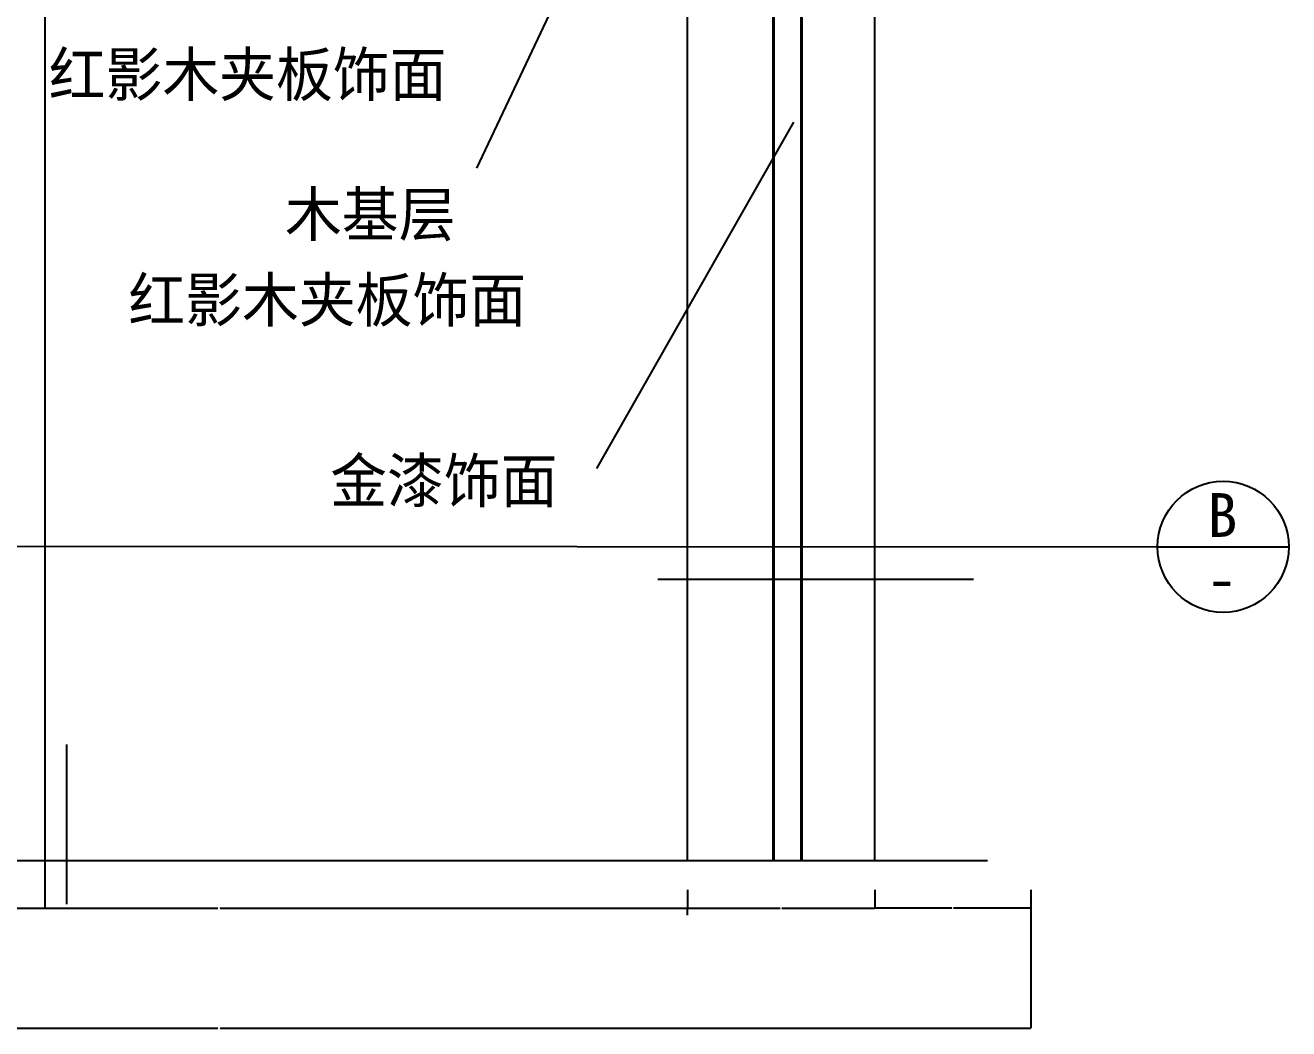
# Model space of a CAD drawing. Header units: metres. Extents: x -105 to 5826, y 5073 to 8638.
# Drawn here: x 1041 to 3064, y 5394 to 7001 of the extents above; entities that cross this region are included whole.
import ezdxf

# ---------------------------------------------------------------- set-up
doc = ezdxf.new("R2010")
doc.units = ezdxf.units.M
for name, color, linetype in [('2', 2, 'Continuous'), ('7', 7, 'Continuous'), ('BH', 3, 'Continuous'), ('DIM', 3, 'Continuous'), ('TEXT', 3, 'Continuous')]:
    doc.layers.add(name, color=color, linetype=linetype)
doc.dimstyles.get("Standard").update_dxf_attribs({"dimtxt": 2.5, "dimasz": 2.5, "dimexe": 1.25, "dimexo": 0.625, "dimtad": 1, "dimcen": 2.5, "dimazin": 3, "dimtfac": 1, "dimtmove": 0, "dimatfit": 3})

# ---------------------------------------------------------------- blocks, each defined once
blk = doc.blocks.new('*D3')
for p, q in [((601.01, 5576.07), (601.01, 5587.64)), ((601.26, 5587.64), (1349.01, 5587.64)), ((1353.01, 5587.64), (2100.76, 5587.64)), ((2101.01, 5576.07), (2101.01, 5587.64))]:
    blk.add_line(p, q)
at = {"layer": 'Defpoints'}
for p in [(601.01, 5587.64), (601.01, 5576.07), (2101.01, 5576.07)]:
    blk.add_point(p, dxfattribs=at)
at = {"layer": 'DIM', "insert": (1351.01, 5587.64), "char_height": 1, "attachment_point": 5}
blk.add_mtext('1500', dxfattribs=at)
blk = doc.blocks.new('*D17')
for p, q in [((2101.01, 5617), (2101.01, 5587.64)), ((2401.01, 5617), (2401.01, 5587.64)), ((2101.26, 5587.64), (2249.51, 5587.64)), ((2252.51, 5587.64), (2400.76, 5587.64))]:
    blk.add_line(p, q)
at = {"layer": 'Defpoints'}
for p in [(2101.01, 5617), (2401.01, 5617), (2101.01, 5587.64)]:
    blk.add_point(p, dxfattribs=at)
at = {"layer": 'DIM', "insert": (2251.01, 5587.64), "char_height": 1, "attachment_point": 5}
blk.add_mtext('300', dxfattribs=at)
blk = doc.blocks.new('*D18')
for p, q in [((2401.01, 5617), (2401.01, 5587.64)), ((2651.01, 5617), (2651.01, 5587.64)), ((2524.51, 5587.64), (2400.76, 5587.64)), ((2651.26, 5587.64), (2527.51, 5587.64))]:
    blk.add_line(p, q)
at = {"layer": 'Defpoints'}
for p in [(2401.01, 5617), (2651.01, 5617), (2651.01, 5587.64)]:
    blk.add_point(p, dxfattribs=at)
at = {"layer": 'DIM', "insert": (2526.01, 5587.64), "char_height": 1, "attachment_point": 5}
blk.add_mtext('250', dxfattribs=at)
blk = doc.blocks.new('*D29')
for p, q in [((51.01, 5617), (51.01, 5395.06)), ((2651.01, 5617), (2651.01, 5395.06)), ((51.26, 5395.06), (1349.01, 5395.06)), ((1353.01, 5395.06), (2650.76, 5395.06))]:
    blk.add_line(p, q)
at = {"layer": 'Defpoints'}
for p in [(51.01, 5617), (2651.01, 5617), (51.01, 5395.06)]:
    blk.add_point(p, dxfattribs=at)
at = {"layer": 'DIM', "insert": (1351.01, 5395.06), "char_height": 1, "attachment_point": 5}
blk.add_mtext('2600', dxfattribs=at)

msp = doc.modelspace()

# ---------------------------------------------------------------- hatches: boundary and pattern name
at = {"layer": 'BH'}
h = msp.add_hatch(dxfattribs=at)
h.set_pattern_fill('AR-SAND', scale=20)
h.paths.add_polyline_path([(2239.99, 5663.57), (2283.37, 5663.57), (2283.37, 7813.57), (2239.99, 7813.57)])

# ---------------------------------------------------------------- linework, layer by layer
at = {"layer": '2'}
for p, q in [((2401.01, 5663.57), (2401.01, 8413.57)), ((2101.01, 5663.57), (2101.01, 7763.57)), ((109.65, 5663.57), (2581.54, 5663.57))]:
    msp.add_line(p, q, dxfattribs=at)
at = {"layer": '7'}
for p, q in [((2239.99, 5663.57), (2239.99, 7813.57)), ((2283.37, 5663.57), (2283.37, 7813.57))]:
    msp.add_line(p, q, dxfattribs=at)
at = {"layer": 'DIM'}
for p, q in [((2238.65, 5663.57), (2238.65, 7813.57)), ((2284.71, 5663.57), (2284.71, 7813.57)), ((220.18, 6167.7), (2854.79, 6166.11))]:
    msp.add_line(p, q, dxfattribs=at)
for points in [[(1072.35, 5589.04), (1072.35, 8533.05), (1287.55, 8533.05)], [(2854.15, 6166.11), (3064.15, 6166.11)], [(2053.82, 6114.51), (2559.53, 6114.51)], [(1107.35, 5593.66), (1107.35, 5849.34)]]:
    msp.add_lwpolyline(points, dxfattribs=at)
msp.add_circle((2959.15, 6166.11), 105, dxfattribs=at)

# ---------------------------------------------------------------- texts
for s, p in [('B', (2934.19, 6181.97)), ('-', (2932.98, 6079.81))]:
    msp.add_text(s, height=70, dxfattribs=at).set_placement(p)
at = {"layer": 'TEXT'}
for s, p in [('红影木夹板饰面', (1078.23, 6887.48)), ('木基层', (1456.67, 6663.62)), ('红影木夹板饰面', (1205.77, 6526.32)), ('金漆饰面', (1529.01, 6236.9))]:
    msp.add_text(s, height=70, dxfattribs=at).set_placement(p)

# ---------------------------------------------------------------- dimensions: what is measured, and where the dimension line sits
at = {"layer": 'DIM'}
for base, p1, p2, picture, middle in [((51.01, 5395.06), (51.01, 5617), (2651.01, 5617), '*D29', (1351.01, 5395.06)), ((2101.01, 5587.64), (2101.01, 5617), (2401.01, 5617), '*D17', (2251.01, 5587.64)), ((2651.01, 5587.64), (2651.01, 5617), (2401.01, 5617), '*D18', (2526.01, 5587.64)), ((601.01, 5587.64), (601.01, 5576.07), (2101.01, 5576.07), '*D3', (1351.01, 5587.64))]:
    dim = msp.add_linear_dim(base=base, p1=p1, p2=p2, dimstyle='Standard', dxfattribs=at)
    dim.commit()
    dim.dimension.update_dxf_attribs({"geometry": picture, "text_midpoint": middle})

# ---------------------------------------------------------------- leaders
for points in [[(2190.65, 7675.73), (1763.53, 6772.6)], [(2271.16, 6845.78), (1955.64, 6291.51)]]:
    msp.add_leader(points, dimstyle='Standard', dxfattribs=at)

doc.saveas('drawing.dxf')
